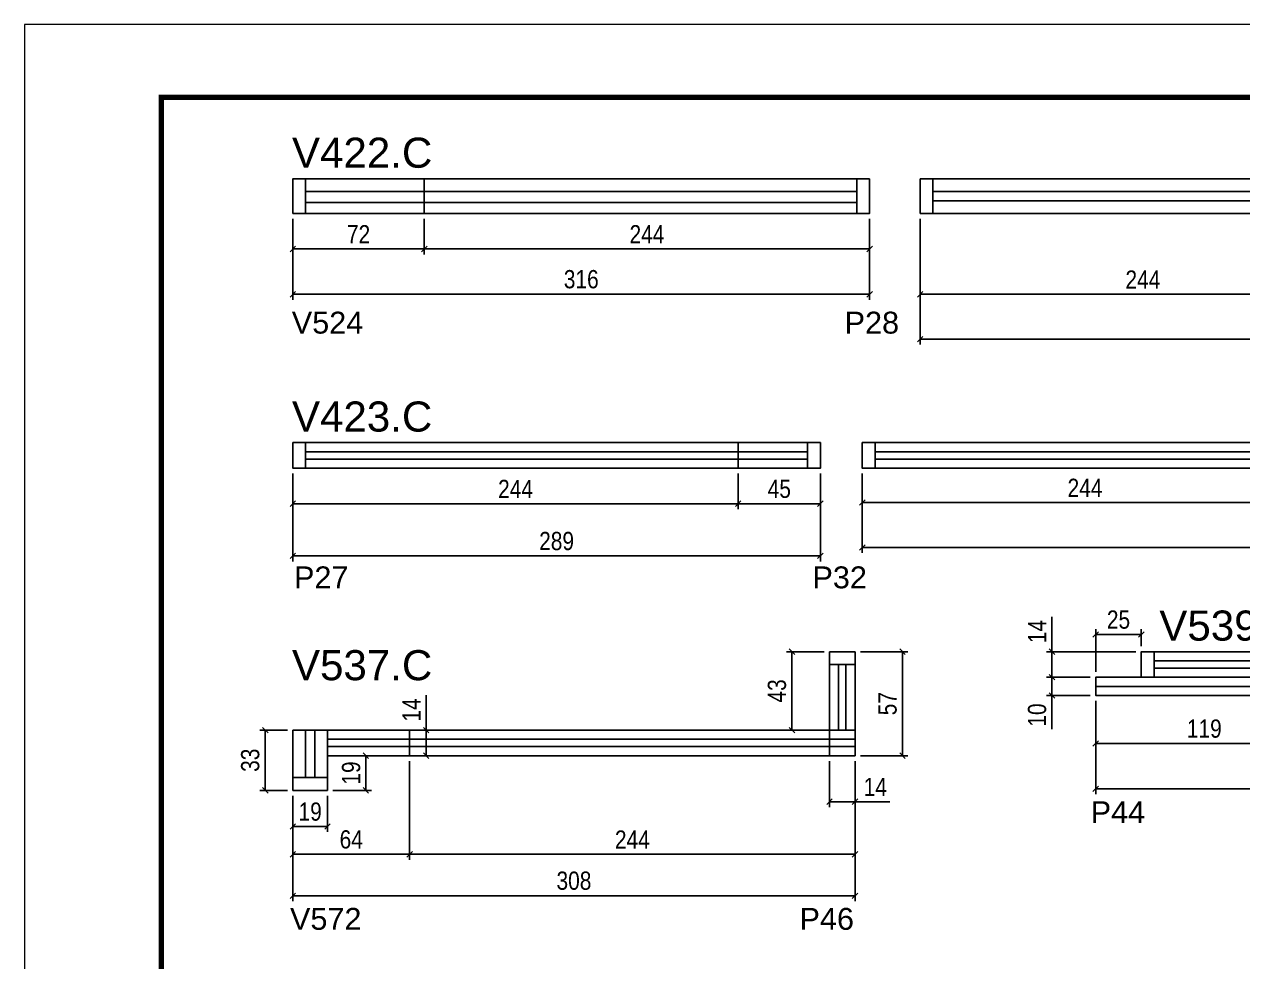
# Model space of a CAD drawing. Extents: x 1959 to 8212, y 239 to 4735.
# Drawn here: x 5142 to 5810, y 3073 to 3587 of the extents above; entities that cross this region are included whole.
import ezdxf

# ---------------------------------------------------------------- set-up
doc = ezdxf.new("R2010")
doc.units = 0
doc.linetypes.add('DASHED', pattern=[0.75, 0.5, -0.25])
for name, color, linetype in [('5', 5, 'Continuous'), ('COTA', 241, 'Continuous'), ('NOMENCLATURA', 7, 'Continuous'), ('Painéis', 200, 'Continuous'), ('SARR_2.2x10', 60, 'Continuous'), ('SARR_2.2x7', 40, 'Continuous'), ('SARR_EDITAR', 141, 'Continuous')]:
    doc.layers.add(name, color=color, linetype=linetype)
doc.layers.add('Folhas', color=255, linetype='Continuous', lineweight=9)
doc.layers.add('SARRAFO DE PRESSAO', color=251, linetype='DASHED', lineweight=9)
doc.styles.add('COTA TECNICA', font='techl___.ttf', dxfattribs={"height": 10})
doc.styles.add('COTA TECNICA-50', font='techl___.ttf', dxfattribs={"height": 10})
doc.styles.get("Standard").update_dxf_attribs({"font": 'arial.ttf'})
doc.dimstyles.new('COTA PAINEL-50', dxfattribs={"dimtxt": 10, "dimasz": 3, "dimexe": 3, "dimexo": 3, "dimgap": 3, "dimtad": 1, "dimdec": 1, "dimzin": 12, "dimdsep": 46, "dimtxsty": 'COTA TECNICA-50', "dimblk1": 'OBLIQUE', "dimblk2": 'OBLIQUE', "dimsah": 1, "dimcen": 0.9, "dimclrd": 4, "dimclre": 4, "dimclrt": 240, "dimadec": 1, "dimazin": 3, "dimtfac": 1, "dimtdec": 1, "dimtmove": 0, "dimatfit": 3, "dimfxl": 1, "dimtolj": 1, "dimtzin": 12, "dimarcsym": 0})
doc.dimstyles.new('PAINEL', dxfattribs={"dimtxt": 10, "dimasz": 3, "dimexe": 3, "dimexo": 3, "dimgap": 3, "dimtad": 1, "dimdec": 1, "dimzin": 12, "dimdsep": 46, "dimtxsty": 'COTA TECNICA', "dimblk1": 'OBLIQUE', "dimblk2": 'OBLIQUE', "dimsah": 1, "dimcen": 0.9, "dimclrd": 4, "dimclre": 4, "dimclrt": 240, "dimadec": 1, "dimazin": 3, "dimtfac": 1, "dimtdec": 1, "dimtmove": 0, "dimatfit": 3, "dimfxl": 1, "dimtolj": 1, "dimtzin": 12, "dimarcsym": 0})

# ---------------------------------------------------------------- blocks, each defined once
blk = doc.blocks.new('9999999999')
at = {"layer": 'Folhas'}
blk.add_lwpolyline([(98138.98, 34190.21), (99623.98, 34190.21), (99623.98, 35240.21), (98138.98, 35240.21)], close=True, dxfattribs=at)
at = {"layer": 'Folhas', "color": 30, "const_width": 3}
blk.add_lwpolyline([(98213.98, 34230.21), (99583.98, 34230.21), (99583.98, 35200.21), (98213.98, 35200.21)], close=True, dxfattribs=at)
blk = doc.blocks.new('_Oblique')
at = {"color": 0, "linetype": 'ByBlock', "lineweight": -2}
blk.add_line((-0.5, -0.5), (0.5, 0.5), dxfattribs=at)
blk = doc.blocks.new('*D61')
at = {"layer": 'COTA', "color": 4, "lineweight": -2, "transparency": 16777216}
for p, q in [((5633.01, 3479.99), (5633.01, 3411.1)), ((6173.01, 3479.99), (6173.01, 3411.1)), ((5633.01, 3414.1), (6173.01, 3414.1))]:
    blk.add_line(p, q, dxfattribs=at)
at = {"layer": 'Defpoints', "color": 0, "transparency": 16777216}
for p in [(5633.01, 3482.99), (6173.01, 3482.99), (6173.01, 3414.1)]:
    blk.add_point(p, dxfattribs=at)
at = {"layer": 'COTA', "color": 4, "lineweight": -2, "transparency": 16777216, "xscale": 3, "yscale": 3, "zscale": 3, "rotation": 180}
blk.add_blockref('_Oblique', (5633.01, 3414.1), dxfattribs=at)
at = {"layer": 'COTA', "color": 4, "lineweight": -2, "transparency": 16777216, "xscale": 3, "yscale": 3, "zscale": 3}
blk.add_blockref('_Oblique', (6173.01, 3414.1), dxfattribs=at)
at = {"layer": 'COTA', "color": 240, "transparency": 16777216, "insert": (5903.01, 3422.21), "char_height": 10, "attachment_point": 5, "style": 'COTA TECNICA'}
blk.add_mtext('\\A1;540', dxfattribs=at)
blk = doc.blocks.new('*D63')
at = {"layer": 'COTA', "color": 4, "lineweight": -2, "transparency": 16777216}
for p, q in [((5633.01, 3479.99), (5633.01, 3435.69)), ((5877.01, 3479.99), (5877.01, 3435.69)), ((5877.01, 3438.69), (5633.01, 3438.69))]:
    blk.add_line(p, q, dxfattribs=at)
at = {"layer": 'Defpoints', "color": 0, "transparency": 16777216}
for p in [(5633.01, 3482.99), (5877.01, 3482.99), (5633.01, 3438.69)]:
    blk.add_point(p, dxfattribs=at)
at = {"layer": 'COTA', "color": 4, "lineweight": -2, "transparency": 16777216, "xscale": 3, "yscale": 3, "zscale": 3, "rotation": 180}
blk.add_blockref('_Oblique', (5633.01, 3438.69), dxfattribs=at)
at = {"layer": 'COTA', "color": 4, "lineweight": -2, "transparency": 16777216, "xscale": 3, "yscale": 3, "zscale": 3}
blk.add_blockref('_Oblique', (5877.01, 3438.69), dxfattribs=at)
at = {"layer": 'COTA', "color": 240, "transparency": 16777216, "insert": (5755.01, 3446.76), "char_height": 10, "attachment_point": 5, "style": 'COTA TECNICA'}
blk.add_mtext('\\A1;244', dxfattribs=at)
blk = doc.blocks.new('*D66')
at = {"layer": 'COTA', "color": 4, "linetype": 'ByBlock', "lineweight": -2, "transparency": 16777216}
for p, q in [((5289.34, 3479.99), (5289.34, 3435.69)), ((5605.34, 3479.99), (5605.34, 3435.69)), ((5605.34, 3438.69), (5289.34, 3438.69))]:
    blk.add_line(p, q, dxfattribs=at)
at = {"layer": 'Defpoints', "color": 0, "linetype": 'ByBlock', "transparency": 16777216}
for p in [(5289.34, 3482.99), (5605.34, 3482.99), (5289.34, 3438.69)]:
    blk.add_point(p, dxfattribs=at)
at = {"layer": 'COTA', "color": 4, "linetype": 'ByBlock', "lineweight": -2, "transparency": 16777216, "xscale": 3, "yscale": 3, "zscale": 3, "rotation": 180}
blk.add_blockref('_Oblique', (5289.34, 3438.69), dxfattribs=at)
at = {"layer": 'COTA', "color": 4, "linetype": 'ByBlock', "lineweight": -2, "transparency": 16777216, "xscale": 3, "yscale": 3, "zscale": 3}
blk.add_blockref('_Oblique', (5605.34, 3438.69), dxfattribs=at)
at = {"layer": 'COTA', "color": 240, "linetype": 'ByBlock', "transparency": 16777216, "insert": (5447.34, 3446.9), "char_height": 10, "attachment_point": 5, "style": 'COTA TECNICA-50'}
blk.add_mtext('\\A1;316', dxfattribs=at)
blk = doc.blocks.new('*D67')
at = {"layer": 'COTA', "color": 4, "lineweight": -2, "transparency": 16777216}
for p, q in [((5361.34, 3479.99), (5361.34, 3460.52)), ((5605.34, 3479.99), (5605.34, 3460.52)), ((5605.34, 3463.52), (5361.34, 3463.52))]:
    blk.add_line(p, q, dxfattribs=at)
at = {"layer": 'Defpoints', "color": 0, "transparency": 16777216}
for p in [(5361.34, 3482.99), (5605.34, 3482.99), (5361.34, 3463.52)]:
    blk.add_point(p, dxfattribs=at)
at = {"layer": 'COTA', "color": 4, "lineweight": -2, "transparency": 16777216, "xscale": 3, "yscale": 3, "zscale": 3, "rotation": 180}
blk.add_blockref('_Oblique', (5361.34, 3463.52), dxfattribs=at)
at = {"layer": 'COTA', "color": 4, "lineweight": -2, "transparency": 16777216, "xscale": 3, "yscale": 3, "zscale": 3}
blk.add_blockref('_Oblique', (5605.34, 3463.52), dxfattribs=at)
at = {"layer": 'COTA', "color": 240, "transparency": 16777216, "insert": (5483.34, 3471.6), "char_height": 10, "attachment_point": 5, "style": 'COTA TECNICA'}
blk.add_mtext('\\A1;244', dxfattribs=at)
blk = doc.blocks.new('*D68')
at = {"layer": 'COTA', "color": 4, "lineweight": -2, "transparency": 16777216}
for p, q in [((5289.34, 3479.99), (5289.34, 3460.52)), ((5361.34, 3479.99), (5361.34, 3460.52)), ((5361.34, 3463.52), (5289.34, 3463.52))]:
    blk.add_line(p, q, dxfattribs=at)
at = {"layer": 'Defpoints', "color": 0, "transparency": 16777216}
for p in [(5289.34, 3482.99), (5361.34, 3482.99), (5289.34, 3463.52)]:
    blk.add_point(p, dxfattribs=at)
at = {"layer": 'COTA', "color": 4, "lineweight": -2, "transparency": 16777216, "xscale": 3, "yscale": 3, "zscale": 3, "rotation": 180}
blk.add_blockref('_Oblique', (5289.34, 3463.52), dxfattribs=at)
at = {"layer": 'COTA', "color": 4, "lineweight": -2, "transparency": 16777216, "xscale": 3, "yscale": 3, "zscale": 3}
blk.add_blockref('_Oblique', (5361.34, 3463.52), dxfattribs=at)
at = {"layer": 'COTA', "color": 240, "transparency": 16777216, "insert": (5325.34, 3471.6), "char_height": 10, "attachment_point": 5, "style": 'COTA TECNICA'}
blk.add_mtext('\\A1;72', dxfattribs=at)
blk = doc.blocks.new('*D70')
at = {"layer": 'COTA', "color": 4, "linetype": 'ByBlock', "lineweight": -2, "transparency": 16777216}
for p, q in [((5289.34, 3340.38), (5289.34, 3292.29)), ((5578.34, 3340.38), (5578.34, 3292.29)), ((5289.34, 3295.29), (5578.34, 3295.29))]:
    blk.add_line(p, q, dxfattribs=at)
at = {"layer": 'Defpoints', "color": 0, "linetype": 'ByBlock', "transparency": 16777216}
for p in [(5289.34, 3343.38), (5578.34, 3343.38), (5578.34, 3295.29)]:
    blk.add_point(p, dxfattribs=at)
at = {"layer": 'COTA', "color": 4, "linetype": 'ByBlock', "lineweight": -2, "transparency": 16777216, "xscale": 3, "yscale": 3, "zscale": 3, "rotation": 180}
blk.add_blockref('_Oblique', (5289.34, 3295.29), dxfattribs=at)
at = {"layer": 'COTA', "color": 4, "linetype": 'ByBlock', "lineweight": -2, "transparency": 16777216, "xscale": 3, "yscale": 3, "zscale": 3}
blk.add_blockref('_Oblique', (5578.34, 3295.29), dxfattribs=at)
at = {"layer": 'COTA', "color": 240, "linetype": 'ByBlock', "transparency": 16777216, "insert": (5433.84, 3303.4), "char_height": 10, "attachment_point": 5, "style": 'COTA TECNICA-50'}
blk.add_mtext('\\A1;289', dxfattribs=at)
blk = doc.blocks.new('*D71')
at = {"layer": 'COTA', "color": 4, "lineweight": -2, "transparency": 16777216}
for p, q in [((5289.34, 3340.38), (5289.34, 3320.92)), ((5533.34, 3340.38), (5533.34, 3320.92)), ((5289.34, 3323.92), (5533.34, 3323.92))]:
    blk.add_line(p, q, dxfattribs=at)
at = {"layer": 'Defpoints', "color": 0, "transparency": 16777216}
for p in [(5289.34, 3343.38), (5533.34, 3343.38), (5533.34, 3323.92)]:
    blk.add_point(p, dxfattribs=at)
at = {"layer": 'COTA', "color": 4, "lineweight": -2, "transparency": 16777216, "xscale": 3, "yscale": 3, "zscale": 3, "rotation": 180}
blk.add_blockref('_Oblique', (5289.34, 3323.92), dxfattribs=at)
at = {"layer": 'COTA', "color": 4, "lineweight": -2, "transparency": 16777216, "xscale": 3, "yscale": 3, "zscale": 3}
blk.add_blockref('_Oblique', (5533.34, 3323.92), dxfattribs=at)
at = {"layer": 'COTA', "color": 240, "transparency": 16777216, "insert": (5411.34, 3331.99), "char_height": 10, "attachment_point": 5, "style": 'COTA TECNICA'}
blk.add_mtext('\\A1;244', dxfattribs=at)
blk = doc.blocks.new('*D72')
at = {"layer": 'COTA', "color": 4, "lineweight": -2, "transparency": 16777216}
for p, q in [((5533.34, 3340.38), (5533.34, 3320.92)), ((5578.34, 3340.38), (5578.34, 3320.92)), ((5533.34, 3323.92), (5578.34, 3323.92))]:
    blk.add_line(p, q, dxfattribs=at)
at = {"layer": 'Defpoints', "color": 0, "transparency": 16777216}
for p in [(5533.34, 3343.38), (5578.34, 3343.38), (5578.34, 3323.92)]:
    blk.add_point(p, dxfattribs=at)
at = {"layer": 'COTA', "color": 4, "lineweight": -2, "transparency": 16777216, "xscale": 3, "yscale": 3, "zscale": 3, "rotation": 180}
blk.add_blockref('_Oblique', (5533.34, 3323.92), dxfattribs=at)
at = {"layer": 'COTA', "color": 4, "lineweight": -2, "transparency": 16777216, "xscale": 3, "yscale": 3, "zscale": 3}
blk.add_blockref('_Oblique', (5578.34, 3323.92), dxfattribs=at)
at = {"layer": 'COTA', "color": 240, "transparency": 16777216, "insert": (5555.84, 3332.03), "char_height": 10, "attachment_point": 5, "style": 'COTA TECNICA'}
blk.add_mtext('\\A1;45', dxfattribs=at)
blk = doc.blocks.new('*D73')
at = {"layer": 'COTA', "color": 4, "linetype": 'ByBlock', "lineweight": -2, "transparency": 16777216}
for p, q in [((5601.31, 3340.38), (5601.31, 3321.53)), ((5845.31, 3340.38), (5845.31, 3321.53)), ((5601.31, 3324.53), (5845.31, 3324.53))]:
    blk.add_line(p, q, dxfattribs=at)
at = {"layer": 'Defpoints', "color": 0, "linetype": 'ByBlock', "transparency": 16777216}
for p in [(5601.31, 3343.38), (5845.31, 3343.38), (5845.31, 3324.53)]:
    blk.add_point(p, dxfattribs=at)
at = {"layer": 'COTA', "color": 4, "linetype": 'ByBlock', "lineweight": -2, "transparency": 16777216, "xscale": 3, "yscale": 3, "zscale": 3, "rotation": 180}
blk.add_blockref('_Oblique', (5601.31, 3324.53), dxfattribs=at)
at = {"layer": 'COTA', "color": 4, "linetype": 'ByBlock', "lineweight": -2, "transparency": 16777216, "xscale": 3, "yscale": 3, "zscale": 3}
blk.add_blockref('_Oblique', (5845.31, 3324.53), dxfattribs=at)
at = {"layer": 'COTA', "color": 240, "linetype": 'ByBlock', "transparency": 16777216, "insert": (5723.31, 3332.61), "char_height": 10, "attachment_point": 5, "style": 'COTA TECNICA-50'}
blk.add_mtext('\\A1;244', dxfattribs=at)
blk = doc.blocks.new('*D75')
at = {"layer": 'COTA', "color": 4, "lineweight": -2, "transparency": 16777216}
for p, q in [((5601.31, 3340.38), (5601.31, 3296.95)), ((6302.31, 3340.38), (6302.31, 3296.95)), ((5601.31, 3299.95), (6302.31, 3299.95))]:
    blk.add_line(p, q, dxfattribs=at)
at = {"layer": 'Defpoints', "color": 0, "transparency": 16777216}
for p in [(5601.31, 3343.38), (6302.31, 3343.38), (6302.31, 3299.95)]:
    blk.add_point(p, dxfattribs=at)
at = {"layer": 'COTA', "color": 4, "lineweight": -2, "transparency": 16777216, "xscale": 3, "yscale": 3, "zscale": 3, "rotation": 180}
blk.add_blockref('_Oblique', (5601.31, 3299.95), dxfattribs=at)
at = {"layer": 'COTA', "color": 4, "lineweight": -2, "transparency": 16777216, "xscale": 3, "yscale": 3, "zscale": 3}
blk.add_blockref('_Oblique', (6302.31, 3299.95), dxfattribs=at)
at = {"layer": 'COTA', "color": 240, "transparency": 16777216, "insert": (5951.81, 3308.05), "char_height": 10, "attachment_point": 5, "style": 'COTA TECNICA'}
blk.add_mtext('\\A1;701', dxfattribs=at)
blk = doc.blocks.new('*D79')
at = {"layer": 'COTA', "color": 4, "lineweight": -2, "transparency": 16777216}
for p, q in [((5600.34, 3242.8), (5626.3, 3242.8)), ((5623.3, 3185.8), (5623.3, 3242.8)), ((5600.34, 3185.8), (5626.3, 3185.8))]:
    blk.add_line(p, q, dxfattribs=at)
at = {"layer": 'Defpoints', "color": 0, "transparency": 16777216}
for p in [(5597.34, 3242.8), (5623.3, 3242.8), (5597.34, 3185.8)]:
    blk.add_point(p, dxfattribs=at)
at = {"layer": 'COTA', "color": 4, "lineweight": -2, "transparency": 16777216, "xscale": 3, "yscale": 3, "zscale": 3}
for p, rotation in [((5623.3, 3242.8), 90), ((5623.3, 3185.8), 270)]:
    blk.add_blockref('_Oblique', p, dxfattribs=dict(at, rotation=rotation))
at = {"layer": 'COTA', "color": 240, "transparency": 16777216, "insert": (5615.19, 3214.3), "char_height": 10, "attachment_point": 5, "rotation": 90, "style": 'COTA TECNICA'}
blk.add_mtext('\\A1;57', dxfattribs=at)
blk = doc.blocks.new('*D80')
at = {"layer": 'COTA', "color": 4, "lineweight": -2, "transparency": 16777216}
for p, q in [((5286.34, 3199.8), (5271.25, 3199.8)), ((5274.25, 3166.8), (5274.25, 3199.8)), ((5286.34, 3166.8), (5271.25, 3166.8))]:
    blk.add_line(p, q, dxfattribs=at)
at = {"layer": 'Defpoints', "color": 0, "transparency": 16777216}
for p in [(5274.25, 3199.8), (5289.34, 3199.8), (5289.34, 3166.8)]:
    blk.add_point(p, dxfattribs=at)
at = {"layer": 'COTA', "color": 4, "lineweight": -2, "transparency": 16777216, "xscale": 3, "yscale": 3, "zscale": 3}
for p, rotation in [((5274.25, 3199.8), 90), ((5274.25, 3166.8), 270)]:
    blk.add_blockref('_Oblique', p, dxfattribs=dict(at, rotation=rotation))
at = {"layer": 'COTA', "color": 240, "transparency": 16777216, "insert": (5266.03, 3183.3), "char_height": 10, "attachment_point": 5, "rotation": 90, "style": 'COTA TECNICA'}
blk.add_mtext('\\A1;33', dxfattribs=at)
blk = doc.blocks.new('*D81')
at = {"layer": 'COTA', "color": 4, "lineweight": -2, "transparency": 16777216}
for p, q in [((5289.34, 3163.8), (5289.34, 3144.01)), ((5308.34, 3163.8), (5308.34, 3144.01)), ((5289.34, 3147.01), (5308.34, 3147.01))]:
    blk.add_line(p, q, dxfattribs=at)
at = {"layer": 'Defpoints', "color": 0, "transparency": 16777216}
for p in [(5289.34, 3166.8), (5308.34, 3166.8), (5308.34, 3147.01)]:
    blk.add_point(p, dxfattribs=at)
at = {"layer": 'COTA', "color": 4, "lineweight": -2, "transparency": 16777216, "xscale": 3, "yscale": 3, "zscale": 3, "rotation": 180}
blk.add_blockref('_Oblique', (5289.34, 3147.01), dxfattribs=at)
at = {"layer": 'COTA', "color": 4, "lineweight": -2, "transparency": 16777216, "xscale": 3, "yscale": 3, "zscale": 3}
blk.add_blockref('_Oblique', (5308.34, 3147.01), dxfattribs=at)
at = {"layer": 'COTA', "color": 240, "transparency": 16777216, "insert": (5298.84, 3155.1), "char_height": 10, "attachment_point": 5, "style": 'COTA TECNICA'}
blk.add_mtext('\\A1;19', dxfattribs=at)
blk = doc.blocks.new('*D82')
at = {"layer": 'COTA', "color": 4, "lineweight": -2, "transparency": 16777216}
for p, q in [((5311.34, 3185.8), (5332.38, 3185.8)), ((5329.38, 3185.8), (5329.38, 3166.8)), ((5311.34, 3166.8), (5332.38, 3166.8))]:
    blk.add_line(p, q, dxfattribs=at)
at = {"layer": 'Defpoints', "color": 0, "transparency": 16777216}
for p in [(5308.34, 3185.8), (5308.34, 3166.8), (5329.38, 3166.8)]:
    blk.add_point(p, dxfattribs=at)
at = {"layer": 'COTA', "color": 4, "lineweight": -2, "transparency": 16777216, "xscale": 3, "yscale": 3, "zscale": 3}
for p, rotation in [((5329.38, 3185.8), 90), ((5329.38, 3166.8), 270)]:
    blk.add_blockref('_Oblique', p, dxfattribs=dict(at, rotation=rotation))
at = {"layer": 'COTA', "color": 240, "transparency": 16777216, "insert": (5321.3, 3176.3), "char_height": 10, "attachment_point": 5, "rotation": 90, "style": 'COTA TECNICA'}
blk.add_mtext('\\A1;19', dxfattribs=at)
blk = doc.blocks.new('*D83')
at = {"layer": 'COTA', "color": 4, "lineweight": -2, "transparency": 16777216}
for p, q in [((5580.34, 3242.8), (5559.79, 3242.8)), ((5562.79, 3242.8), (5562.79, 3199.8)), ((5580.34, 3199.8), (5559.79, 3199.8))]:
    blk.add_line(p, q, dxfattribs=at)
at = {"layer": 'Defpoints', "color": 0, "transparency": 16777216}
for p in [(5583.34, 3242.8), (5562.79, 3199.8), (5583.34, 3199.8)]:
    blk.add_point(p, dxfattribs=at)
at = {"layer": 'COTA', "color": 4, "lineweight": -2, "transparency": 16777216, "xscale": 3, "yscale": 3, "zscale": 3}
for p, rotation in [((5562.79, 3242.8), 90), ((5562.79, 3199.8), 270)]:
    blk.add_blockref('_Oblique', p, dxfattribs=dict(at, rotation=rotation))
at = {"layer": 'COTA', "color": 240, "transparency": 16777216, "insert": (5554.58, 3221.3), "char_height": 10, "attachment_point": 5, "rotation": 90, "style": 'COTA TECNICA'}
blk.add_mtext('\\A1;43', dxfattribs=at)
blk = doc.blocks.new('*D84')
at = {"layer": 'COTA', "color": 4, "lineweight": -2, "transparency": 16777216}
for p, q in [((5362.43, 3199.8), (5362.43, 3218.92)), ((5356.34, 3199.8), (5365.43, 3199.8)), ((5362.43, 3185.8), (5362.43, 3199.8)), ((5356.34, 3185.8), (5365.43, 3185.8))]:
    blk.add_line(p, q, dxfattribs=at)
at = {"layer": 'Defpoints', "color": 0, "transparency": 16777216}
for p in [(5353.34, 3199.8), (5362.43, 3199.8), (5353.34, 3185.8)]:
    blk.add_point(p, dxfattribs=at)
at = {"layer": 'COTA', "color": 4, "lineweight": -2, "transparency": 16777216, "xscale": 3, "yscale": 3, "zscale": 3}
for p, rotation in [((5362.43, 3199.8), 90), ((5362.43, 3185.8), 270)]:
    blk.add_blockref('_Oblique', p, dxfattribs=dict(at, rotation=rotation))
at = {"layer": 'COTA', "color": 240, "transparency": 16777216, "insert": (5354.36, 3210.86), "char_height": 10, "attachment_point": 5, "rotation": 90, "style": 'COTA TECNICA'}
blk.add_mtext('\\A1;14', dxfattribs=at)
blk = doc.blocks.new('*D85')
at = {"layer": 'COTA', "color": 4, "lineweight": -2, "transparency": 16777216}
for p, q in [((5597.34, 3182.8), (5597.34, 3105.99)), ((5289.34, 3163.8), (5289.34, 3105.99)), ((5597.34, 3108.99), (5289.34, 3108.99))]:
    blk.add_line(p, q, dxfattribs=at)
at = {"layer": 'Defpoints', "color": 0, "transparency": 16777216}
for p in [(5597.34, 3185.8), (5289.34, 3166.8), (5289.34, 3108.99)]:
    blk.add_point(p, dxfattribs=at)
at = {"layer": 'COTA', "color": 4, "lineweight": -2, "transparency": 16777216, "xscale": 3, "yscale": 3, "zscale": 3, "rotation": 180}
blk.add_blockref('_Oblique', (5289.34, 3108.99), dxfattribs=at)
at = {"layer": 'COTA', "color": 4, "lineweight": -2, "transparency": 16777216, "xscale": 3, "yscale": 3, "zscale": 3}
blk.add_blockref('_Oblique', (5597.34, 3108.99), dxfattribs=at)
at = {"layer": 'COTA', "color": 240, "transparency": 16777216, "insert": (5443.34, 3117.23), "char_height": 10, "attachment_point": 5, "style": 'COTA TECNICA'}
blk.add_mtext('\\A1;308', dxfattribs=at)
blk = doc.blocks.new('*D86')
at = {"layer": 'COTA', "color": 4, "lineweight": -2, "transparency": 16777216}
for p, q in [((5583.34, 3182.8), (5583.34, 3157.58)), ((5597.34, 3182.8), (5597.34, 3157.58)), ((5583.34, 3160.58), (5597.34, 3160.58)), ((5597.34, 3160.58), (5616.46, 3160.58))]:
    blk.add_line(p, q, dxfattribs=at)
at = {"layer": 'Defpoints', "color": 0, "transparency": 16777216}
for p in [(5583.34, 3185.8), (5597.34, 3185.8), (5597.34, 3160.58)]:
    blk.add_point(p, dxfattribs=at)
at = {"layer": 'COTA', "color": 4, "lineweight": -2, "transparency": 16777216, "xscale": 3, "yscale": 3, "zscale": 3, "rotation": 180}
blk.add_blockref('_Oblique', (5583.34, 3160.58), dxfattribs=at)
at = {"layer": 'COTA', "color": 4, "lineweight": -2, "transparency": 16777216, "xscale": 3, "yscale": 3, "zscale": 3}
blk.add_blockref('_Oblique', (5597.34, 3160.58), dxfattribs=at)
at = {"layer": 'COTA', "color": 240, "transparency": 16777216, "insert": (5608.4, 3168.65), "char_height": 10, "attachment_point": 5, "style": 'COTA TECNICA'}
blk.add_mtext('\\A1;14', dxfattribs=at)
blk = doc.blocks.new('*D87')
at = {"layer": 'COTA', "color": 4, "lineweight": -2, "transparency": 16777216}
for p, q in [((5353.34, 3182.8), (5353.34, 3128.76)), ((5597.34, 3182.8), (5597.34, 3128.76)), ((5597.34, 3131.76), (5353.34, 3131.76))]:
    blk.add_line(p, q, dxfattribs=at)
at = {"layer": 'Defpoints', "color": 0, "transparency": 16777216}
for p in [(5353.34, 3185.8), (5597.34, 3185.8), (5353.34, 3131.76)]:
    blk.add_point(p, dxfattribs=at)
at = {"layer": 'COTA', "color": 4, "lineweight": -2, "transparency": 16777216, "xscale": 3, "yscale": 3, "zscale": 3, "rotation": 180}
blk.add_blockref('_Oblique', (5353.34, 3131.76), dxfattribs=at)
at = {"layer": 'COTA', "color": 4, "lineweight": -2, "transparency": 16777216, "xscale": 3, "yscale": 3, "zscale": 3}
blk.add_blockref('_Oblique', (5597.34, 3131.76), dxfattribs=at)
at = {"layer": 'COTA', "color": 240, "transparency": 16777216, "insert": (5475.34, 3139.83), "char_height": 10, "attachment_point": 5, "style": 'COTA TECNICA'}
blk.add_mtext('\\A1;244', dxfattribs=at)
blk = doc.blocks.new('*D88')
at = {"layer": 'COTA', "color": 4, "lineweight": -2, "transparency": 16777216}
for p, q in [((5353.34, 3182.8), (5353.34, 3128.76)), ((5289.34, 3163.8), (5289.34, 3128.76)), ((5353.34, 3131.76), (5289.34, 3131.76))]:
    blk.add_line(p, q, dxfattribs=at)
at = {"layer": 'Defpoints', "color": 0, "transparency": 16777216}
for p in [(5353.34, 3185.8), (5289.34, 3166.8), (5289.34, 3131.76)]:
    blk.add_point(p, dxfattribs=at)
at = {"layer": 'COTA', "color": 4, "lineweight": -2, "transparency": 16777216, "xscale": 3, "yscale": 3, "zscale": 3, "rotation": 180}
blk.add_blockref('_Oblique', (5289.34, 3131.76), dxfattribs=at)
at = {"layer": 'COTA', "color": 4, "lineweight": -2, "transparency": 16777216, "xscale": 3, "yscale": 3, "zscale": 3}
blk.add_blockref('_Oblique', (5353.34, 3131.76), dxfattribs=at)
at = {"layer": 'COTA', "color": 240, "transparency": 16777216, "insert": (5321.34, 3139.86), "char_height": 10, "attachment_point": 5, "style": 'COTA TECNICA'}
blk.add_mtext('\\A1;64', dxfattribs=at)
blk = doc.blocks.new('*D90')
at = {"layer": 'COTA', "color": 4, "lineweight": -2, "transparency": 16777216}
for p, q in [((5984.16, 3225.8), (5984.16, 3164.63)), ((5729.16, 3215.8), (5729.16, 3164.63)), ((5984.16, 3167.63), (5729.16, 3167.63))]:
    blk.add_line(p, q, dxfattribs=at)
at = {"layer": 'Defpoints', "color": 0, "transparency": 16777216}
for p in [(5984.16, 3228.8), (5729.16, 3218.8), (5729.16, 3167.63)]:
    blk.add_point(p, dxfattribs=at)
at = {"layer": 'COTA', "color": 4, "lineweight": -2, "transparency": 16777216, "xscale": 3, "yscale": 3, "zscale": 3, "rotation": 180}
blk.add_blockref('_Oblique', (5729.16, 3167.63), dxfattribs=at)
at = {"layer": 'COTA', "color": 4, "lineweight": -2, "transparency": 16777216, "xscale": 3, "yscale": 3, "zscale": 3}
blk.add_blockref('_Oblique', (5984.16, 3167.63), dxfattribs=at)
at = {"layer": 'COTA', "color": 240, "transparency": 16777216, "insert": (5856.66, 3175.74), "char_height": 10, "attachment_point": 5, "style": 'COTA TECNICA'}
blk.add_mtext('\\A1;255', dxfattribs=at)
blk = doc.blocks.new('*D92')
at = {"layer": 'COTA', "color": 4, "lineweight": -2, "transparency": 16777216}
for p, q in [((5729.16, 3215.8), (5729.16, 3189.5)), ((5848.16, 3215.8), (5848.16, 3189.5)), ((5848.16, 3192.5), (5729.16, 3192.5))]:
    blk.add_line(p, q, dxfattribs=at)
at = {"layer": 'Defpoints', "color": 0, "transparency": 16777216}
for p in [(5729.16, 3218.8), (5848.16, 3218.8), (5729.16, 3192.5)]:
    blk.add_point(p, dxfattribs=at)
at = {"layer": 'COTA', "color": 4, "lineweight": -2, "transparency": 16777216, "xscale": 3, "yscale": 3, "zscale": 3, "rotation": 180}
blk.add_blockref('_Oblique', (5729.16, 3192.5), dxfattribs=at)
at = {"layer": 'COTA', "color": 4, "lineweight": -2, "transparency": 16777216, "xscale": 3, "yscale": 3, "zscale": 3}
blk.add_blockref('_Oblique', (5848.16, 3192.5), dxfattribs=at)
at = {"layer": 'COTA', "color": 240, "transparency": 16777216, "insert": (5788.66, 3200.59), "char_height": 10, "attachment_point": 5, "style": 'COTA TECNICA'}
blk.add_mtext('\\A1;119', dxfattribs=at)
blk = doc.blocks.new('*D94')
at = {"layer": 'COTA', "color": 4, "lineweight": -2, "transparency": 16777216}
for p, q in [((5726.16, 3228.8), (5702.19, 3228.8)), ((5705.19, 3228.8), (5705.19, 3218.8)), ((5726.16, 3218.8), (5702.19, 3218.8)), ((5705.19, 3218.8), (5705.19, 3200.37))]:
    blk.add_line(p, q, dxfattribs=at)
at = {"layer": 'Defpoints', "color": 0, "transparency": 16777216}
for p in [(5729.16, 3228.8), (5705.19, 3218.8), (5729.16, 3218.8)]:
    blk.add_point(p, dxfattribs=at)
at = {"layer": 'COTA', "color": 4, "lineweight": -2, "transparency": 16777216, "xscale": 3, "yscale": 3, "zscale": 3}
for p, rotation in [((5705.19, 3228.8), 90), ((5705.19, 3218.8), 270)]:
    blk.add_blockref('_Oblique', p, dxfattribs=dict(at, rotation=rotation))
at = {"layer": 'COTA', "color": 240, "transparency": 16777216, "insert": (5697.09, 3208.08), "char_height": 10, "attachment_point": 5, "rotation": 90, "style": 'COTA TECNICA'}
blk.add_mtext('\\A1;10', dxfattribs=at)
blk = doc.blocks.new('*D97')
at = {"layer": 'COTA', "color": 4, "lineweight": -2, "transparency": 16777216}
for p, q in [((5705.19, 3242.8), (5705.19, 3261.92)), ((5751.16, 3242.8), (5702.19, 3242.8)), ((5705.19, 3228.8), (5705.19, 3242.8)), ((5726.16, 3228.8), (5702.19, 3228.8))]:
    blk.add_line(p, q, dxfattribs=at)
at = {"layer": 'Defpoints', "color": 0, "transparency": 16777216}
for p in [(5705.19, 3242.8), (5754.16, 3242.8), (5729.16, 3228.8)]:
    blk.add_point(p, dxfattribs=at)
at = {"layer": 'COTA', "color": 4, "lineweight": -2, "transparency": 16777216, "xscale": 3, "yscale": 3, "zscale": 3}
for p, rotation in [((5705.19, 3242.8), 90), ((5705.19, 3228.8), 270)]:
    blk.add_blockref('_Oblique', p, dxfattribs=dict(at, rotation=rotation))
at = {"layer": 'COTA', "color": 240, "transparency": 16777216, "insert": (5697.11, 3253.86), "char_height": 10, "attachment_point": 5, "rotation": 90, "style": 'COTA TECNICA'}
blk.add_mtext('\\A1;14', dxfattribs=at)
blk = doc.blocks.new('*D98')
at = {"layer": 'COTA', "color": 4, "lineweight": -2, "transparency": 16777216}
for p, q in [((5729.16, 3231.8), (5729.16, 3255.23)), ((5754.16, 3252.23), (5729.16, 3252.23)), ((5754.16, 3245.8), (5754.16, 3255.23))]:
    blk.add_line(p, q, dxfattribs=at)
at = {"layer": 'Defpoints', "color": 0, "transparency": 16777216}
for p in [(5729.16, 3252.23), (5754.16, 3242.8), (5729.16, 3228.8)]:
    blk.add_point(p, dxfattribs=at)
at = {"layer": 'COTA', "color": 4, "lineweight": -2, "transparency": 16777216, "xscale": 3, "yscale": 3, "zscale": 3, "rotation": 180}
blk.add_blockref('_Oblique', (5729.16, 3252.23), dxfattribs=at)
at = {"layer": 'COTA', "color": 4, "lineweight": -2, "transparency": 16777216, "xscale": 3, "yscale": 3, "zscale": 3}
blk.add_blockref('_Oblique', (5754.16, 3252.23), dxfattribs=at)
at = {"layer": 'COTA', "color": 240, "transparency": 16777216, "insert": (5741.66, 3260.34), "char_height": 10, "attachment_point": 5, "style": 'COTA TECNICA'}
blk.add_mtext('\\A1;25', dxfattribs=at)

msp = doc.modelspace()

# ---------------------------------------------------------------- linework, layer by layer
at = {"layer": 'COTA'}
for p, q in [((5754.16, 3228.8), (5761.16, 3228.8)), ((5848.16, 3228.8), (5761.16, 3228.8)), ((5308.34, 3185.8), (5308.34, 3199.8)), ((5583.34, 3199.8), (5597.34, 3199.8))]:
    msp.add_line(p, q, dxfattribs=at)
at = {"layer": 'Painéis', "linetype": 'ByBlock'}
for p, q in [((5361.34, 3501.99), (5361.34, 3482.99)), ((5533.34, 3357.38), (5533.34, 3343.38)), ((5597.34, 3242.8), (5583.34, 3242.8)), ((5583.34, 3242.8), (5583.34, 3185.8)), ((5597.34, 3185.8), (5597.34, 3242.8)), ((5583.34, 3199.8), (5289.34, 3199.8)), ((5289.34, 3199.8), (5289.34, 3166.8)), ((5353.34, 3199.8), (5353.34, 3185.8)), ((5308.34, 3166.8), (5308.34, 3185.8)), ((5308.34, 3185.8), (5597.34, 3185.8)), ((5289.34, 3166.8), (5308.34, 3166.8))]:
    msp.add_line(p, q, dxfattribs=at)
at = {"layer": 'Painéis'}
for p, q in [((5633.01, 3501.99), (5633.01, 3482.99)), ((6173.01, 3501.99), (5633.01, 3501.99)), ((5633.01, 3482.99), (6173.01, 3482.99))]:
    msp.add_line(p, q, dxfattribs=at)
at = {"layer": 'Painéis', "linetype": 'ByBlock'}
for points in [[(5605.34, 3501.99), (5605.34, 3482.99), (5289.34, 3482.99), (5289.34, 3501.99)], [(5289.34, 3357.38), (5289.34, 3343.38), (5578.34, 3343.38), (5578.34, 3357.38)]]:
    msp.add_lwpolyline(points, close=True, dxfattribs=at)
at = {"layer": 'Painéis'}
msp.add_lwpolyline([(5845.31, 3343.38), (5601.31, 3343.38), (5601.31, 3357.38), (5845.31, 3357.38)], close=True, dxfattribs=at)
at = {"layer": 'Painéis', "linetype": 'ByBlock'}
msp.add_lwpolyline([(5984.16, 3242.8), (5754.16, 3242.8), (5754.16, 3228.8), (5729.16, 3228.8), (5729.16, 3218.8), (5848.16, 3218.8), (5848.16, 3228.8), (5984.16, 3228.8), (5984.16, 3242.8)], dxfattribs=at)
at = {"layer": 'SARR_2.2x10'}
msp.add_line((5729.16, 3223.8), (5848.16, 3223.8), dxfattribs=at)
at = {"layer": 'SARR_2.2x7', "linetype": 'Continuous'}
for p, q in [((5296.34, 3501.99), (5296.34, 3482.99)), ((5598.34, 3501.99), (5598.34, 3482.99)), ((5640.01, 3501.99), (5640.01, 3482.99)), ((5598.34, 3494.99), (5296.34, 3494.99)), ((5877.01, 3494.99), (5640.01, 3494.99)), ((5598.34, 3488.99), (5296.34, 3488.99)), ((5877.01, 3489.99), (5640.01, 3489.99)), ((5296.34, 3357.38), (5296.34, 3343.38)), ((5571.34, 3357.38), (5571.34, 3343.38)), ((5608.31, 3357.38), (5608.31, 3343.38)), ((5761.16, 3228.8), (5761.16, 3242.8)), ((5597.34, 3235.8), (5583.34, 3235.8)), ((5296.34, 3199.8), (5296.34, 3173.8)), ((5301.34, 3173.8), (5301.34, 3199.8)), ((5289.34, 3173.8), (5308.34, 3173.8))]:
    msp.add_line(p, q, dxfattribs=at)
at = {"layer": 'SARR_EDITAR', "linetype": 'Continuous'}
for p, q in [((5296.34, 3352.38), (5571.34, 3352.38)), ((5845.31, 3352.38), (5608.31, 3352.38)), ((5296.34, 3348.38), (5571.34, 3348.38)), ((5608.31, 3348.38), (5845.31, 3348.38)), ((5761.16, 3237.8), (5977.16, 3237.8)), ((5588.34, 3235.8), (5588.34, 3199.8)), ((5592.34, 3235.8), (5592.34, 3199.8)), ((5761.16, 3233.8), (5977.16, 3233.8)), ((5353.34, 3194.8), (5308.34, 3194.8)), ((5353.34, 3190.8), (5308.34, 3190.8)), ((5353.34, 3194.8), (5597.34, 3194.8)), ((5353.34, 3190.8), (5597.34, 3190.8))]:
    msp.add_line(p, q, dxfattribs=at)

# ---------------------------------------------------------------- block references
at = {"layer": 'SARRAFO DE PRESSAO', "color": 6, "linetype": 'ByBlock'}
msp.add_blockref('9999999999', (-92996.71, -31653.56), dxfattribs=at)

# ---------------------------------------------------------------- texts
at = {"layer": '5', "linetype": 'Continuous'}
for s, rotation, p in [('V524', 0.00004, (5288.77, 3417.15)), ('P28', 0.00004, (5591.63, 3417.15)), ('P27', 359.99996, (5289.99, 3277.54)), ('P32', 359.99996, (5574, 3277.54)), ('P44', 0.00004, (5726.42, 3148.82)), ('V572', 0.00004, (5287.79, 3090.37)), ('P46', 0.00004, (5566.91, 3090.37))]:
    msp.add_text(s, height=12, rotation=rotation, dxfattribs=at).set_placement(p)
at = {"layer": 'NOMENCLATURA', "linetype": 'Continuous'}
for s, p in [('V422.C', (5288.87, 3508.05)), ('V423.C', (5288.87, 3363.44)), ('V539.C', (5764.02, 3248.86)), ('V537.C', (5288.87, 3227.16))]:
    msp.add_text(s, height=16.5, dxfattribs=at).set_placement(p)

# ---------------------------------------------------------------- dimensions: what is measured, and where the dimension line sits
at = {"layer": 'COTA', "color": 1, "linetype": 'ByBlock'}
dim = msp.add_linear_dim(base=(5289.34, 3438.69), p1=(5605.34, 3482.99), p2=(5289.34, 3482.99), angle=180, dimstyle='COTA PAINEL-50', override={"dimarcsym": 1}, dxfattribs=at)
dim.commit()
dim.dimension.update_dxf_attribs({"geometry": '*D66', "text_midpoint": (5447.34, 3446.9)})
at = {"layer": 'COTA'}
for base, p1, p2, picture, middle in [((5289.34, 3463.52), (5361.34, 3482.99), (5289.34, 3482.99), '*D68', (5325.34, 3471.6)), ((5633.01, 3438.69), (5877.01, 3482.99), (5633.01, 3482.99), '*D63', (5755.01, 3446.76)), ((5729.16, 3192.5), (5848.16, 3218.8), (5729.16, 3218.8), '*D92', (5788.66, 3200.59)), ((5289.34, 3131.76), (5353.34, 3185.8), (5289.34, 3166.8), '*D88', (5321.34, 3139.86)), ((5353.34, 3131.76), (5597.34, 3185.8), (5353.34, 3185.8), '*D87', (5475.34, 3139.83))]:
    dim = msp.add_linear_dim(base=base, p1=p1, p2=p2, angle=180, dimstyle='PAINEL', override={"dimtmove": 1}, dxfattribs=at)
    dim.commit()
    dim.dimension.update_dxf_attribs({"geometry": picture, "text_midpoint": middle})
for base, p1, p2, angle, picture, middle in [((5361.34, 3463.52), (5605.34, 3482.99), (5361.34, 3482.99), 180, '*D67', (5483.34, 3471.6)), ((6173.01, 3414.1), (5633.01, 3482.99), (6173.01, 3482.99), 180, '*D61', (5903.01, 3422.21)), ((5729.16, 3252.23), (5754.16, 3242.8), (5729.16, 3228.8), 180, '*D98', (5741.66, 3260.34)), ((5705.19, 3242.8), (5729.16, 3228.8), (5754.16, 3242.8), 270, '*D97', (5697.11, 3253.86)), ((5562.79, 3199.8), (5583.34, 3242.8), (5583.34, 3199.8), 270, '*D83', (5554.58, 3221.3)), ((5623.3, 3242.8), (5597.34, 3185.8), (5597.34, 3242.8), 270, '*D79', (5615.19, 3214.3)), ((5705.19, 3218.8), (5729.16, 3228.8), (5729.16, 3218.8), 270, '*D94', (5697.09, 3208.08)), ((5729.16, 3167.63), (5984.16, 3228.8), (5729.16, 3218.8), 180, '*D90', (5856.66, 3175.74)), ((5362.43, 3199.8), (5353.34, 3185.8), (5353.34, 3199.8), 270, '*D84', (5354.36, 3210.86)), ((5274.25, 3199.8), (5289.34, 3166.8), (5289.34, 3199.8), 270, '*D80', (5266.03, 3183.3)), ((5289.34, 3108.99), (5597.34, 3185.8), (5289.34, 3166.8), 180, '*D85', (5443.34, 3117.23)), ((5329.38, 3166.8), (5308.34, 3185.8), (5308.34, 3166.8), 270, '*D82', (5321.3, 3176.3)), ((5597.34, 3160.58), (5583.34, 3185.8), (5597.34, 3185.8), 180, '*D86', (5608.4, 3168.65)), ((5308.34, 3147.01), (5289.34, 3166.8), (5308.34, 3166.8), 180, '*D81', (5298.84, 3155.1))]:
    dim = msp.add_linear_dim(base=base, p1=p1, p2=p2, angle=angle, dimstyle='PAINEL', dxfattribs=at)
    dim.commit()
    dim.dimension.update_dxf_attribs({"geometry": picture, "text_midpoint": middle})
at = {"layer": 'COTA', "color": 1, "linetype": 'ByBlock'}
for base, p1, p2, picture, middle in [((5578.34, 3295.29), (5289.34, 3343.38), (5578.34, 3343.38), '*D70', (5433.84, 3303.4)), ((5845.31, 3324.53), (5601.31, 3343.38), (5845.31, 3343.38), '*D73', (5723.31, 3332.61))]:
    dim = msp.add_linear_dim(base=base, p1=p1, p2=p2, dimstyle='COTA PAINEL-50', override={"dimarcsym": 1}, dxfattribs=at)
    dim.commit()
    dim.dimension.update_dxf_attribs({"geometry": picture, "text_midpoint": middle})
at = {"layer": 'COTA'}
for base, p1, p2, picture, middle in [((5533.34, 3323.92), (5289.34, 3343.38), (5533.34, 3343.38), '*D71', (5411.34, 3331.99)), ((6302.31, 3299.95), (5601.31, 3343.38), (6302.31, 3343.38), '*D75', (5951.81, 3308.05))]:
    dim = msp.add_linear_dim(base=base, p1=p1, p2=p2, dimstyle='PAINEL', dxfattribs=at)
    dim.commit()
    dim.dimension.update_dxf_attribs({"geometry": picture, "text_midpoint": middle})
dim = msp.add_linear_dim(base=(5578.34, 3323.92), p1=(5533.34, 3343.38), p2=(5578.34, 3343.38), dimstyle='PAINEL', override={"dimtmove": 1}, dxfattribs=at)
dim.commit()
dim.dimension.update_dxf_attribs({"geometry": '*D72', "text_midpoint": (5555.84, 3332.03)})

doc.saveas('drawing.dxf')
